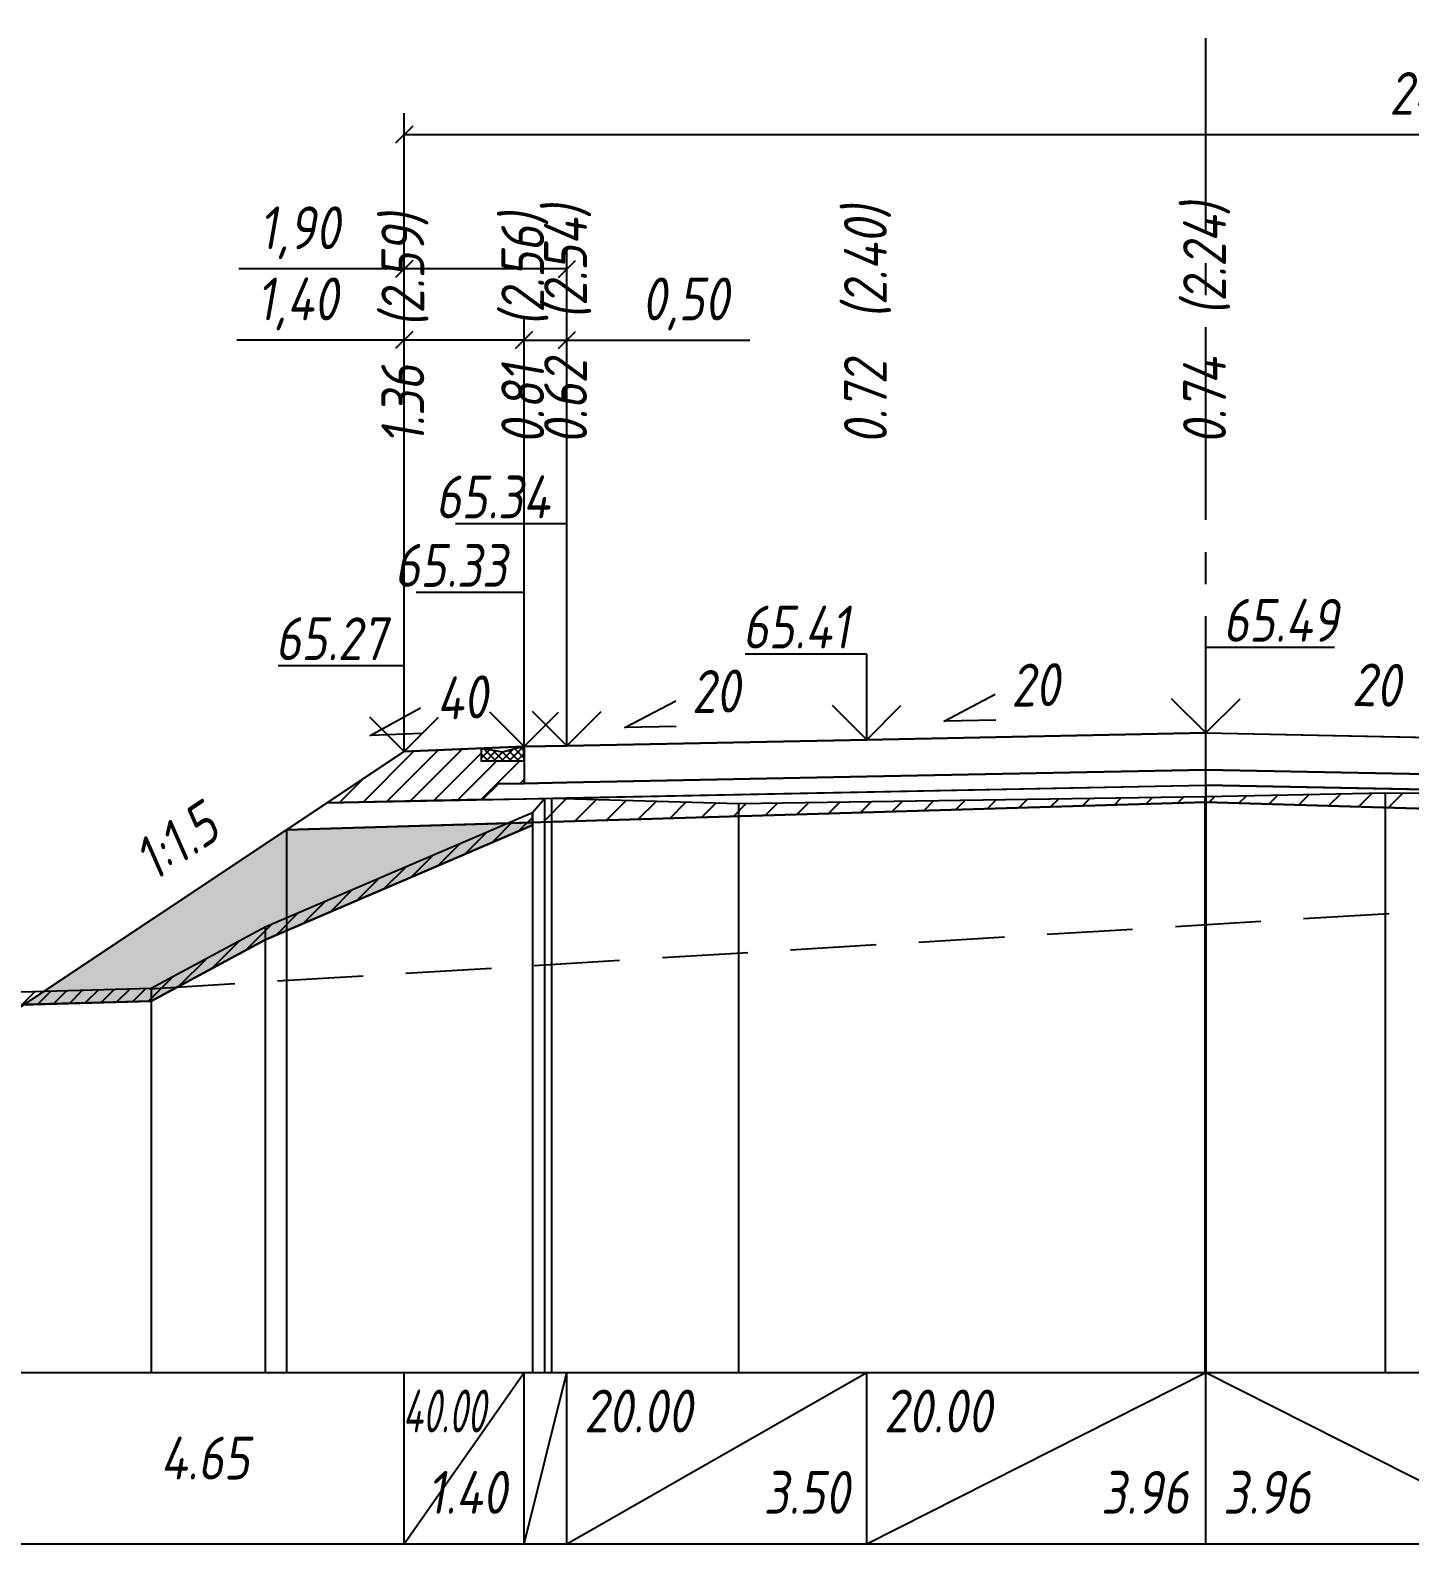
# Model space of a CAD drawing. Extents: x -717 to 1451, y -133302 to 233.
# Drawn here: x 110.2 to 190.7, y -131980 to -131891.6 of the extents above; entities that cross this region are included whole.
import ezdxf
from ezdxf.enums import TextEntityAlignment as Align

# ---------------------------------------------------------------- set-up
doc = ezdxf.new("R2010")
doc.units = 0
doc.linetypes.add('осевая2', pattern=[1.125, 0.75, -0.125, 0.125, -0.125])
doc.linetypes.add('штриховая', pattern=[0.75, 0.5, -0.25])
for name, color, linetype in [('Интерполированный поперечник', 2, 'Continuous'), ('Код_514', 1, 'Continuous'), ('Контур_0', 7, 'Continuous'), ('Контур_2564', 7, 'Continuous'), ('Контур_2660', 7, 'Continuous'), ('Контур_2665', 7, 'Continuous'), ('Контур_400', 7, 'Continuous'), ('Контур_508', 7, 'Continuous'), ('Контур_512', 7, 'Continuous'), ('Контур_513', 7, 'Continuous'), ('Красный поперечник', 1, 'Continuous'), ('Объём_2501', 7, 'Continuous'), ('Объём_2564', 7, 'Continuous'), ('Объём_2650', 7, 'Continuous'), ('Объём_2660', 7, 'Continuous'), ('Объём_2661', 7, 'Continuous'), ('Объём_2663', 7, 'Continuous'), ('Объём_2665', 7, 'Continuous'), ('Объём_2666', 7, 'Continuous'), ('Ось', 1, 'осевая2'), ('Откосы', 7, 'Continuous'), ('Отметки покрытия', 7, 'Continuous'), ('Рабочие отметки', 7, 'Continuous'), ('Рабочие отметки доп.', 7, 'Continuous'), ('Таблица', 7, 'Continuous'), ('Уклоны проезжей части', 7, 'Continuous'), ('Черный поперечник', 3, 'Continuous')]:
    doc.layers.add(name, color=color, linetype=linetype)
for name, color, linetype, true_color in [('Контур_2540', 2, 'Continuous', 0xffff00), ('Контур_2560', 2, 'Continuous', 0xffff00), ('Контур_2561', 7, 'Continuous', 0xff8040), ('Контур_2562', 3, 'Continuous', 0x00ff00), ('Контур_2563', 7, 'Continuous', 0xff8000), ('Контур_2570', 7, 'Continuous', 0x80ff00), ('Контур_2736', 4, 'Continuous', 0x00ffff), ('Контур_2737', 4, 'Continuous', 0x00ffff), ('Контур_2738', 4, 'Continuous', 0x00ffff), ('Контур_2739', 4, 'Continuous', 0x00ffff), ('Контур_2745', 7, 'Continuous', 0xa4ffff), ('Контур_2747', 4, 'Continuous', 0x00ffff), ('Контур_2748', 4, 'Continuous', 0x00ffff), ('Контур_2749', 4, 'Continuous', 0x00ffff), ('Контур_402', 7, 'Continuous', 0xff6464), ('Контур_703', 4, 'Continuous', 0x00ffff), ('Контур_705', 4, 'Continuous', 0x00ffff), ('Объём_2500', 7, 'Continuous', 0xc0c0c0), ('Объём_2520', 7, 'Continuous', 0x80ffff), ('Объём_2540', 2, 'Continuous', 0xffff00), ('Объём_2560', 2, 'Continuous', 0xffff00), ('Объём_2561', 7, 'Continuous', 0xff8040), ('Объём_2562', 3, 'Continuous', 0x00ff00), ('Объём_2563', 7, 'Continuous', 0xff8000), ('Объём_2570', 7, 'Continuous', 0x80ff00), ('Объём_2580', 3, 'Continuous', 0x00ff00), ('Объём_2600', 7, 'Continuous', 0x808000)]:
    doc.layers.add(name, color=color, linetype=linetype, true_color=true_color)
doc.styles.get("Standard").update_dxf_attribs({"font": 'txt', "height": 2.5})
doc.styles.add('М', font='romand.shx', dxfattribs={"width": 0.8, "oblique": 10, "height": 2.5})
doc.dimstyles.new('ISO-25', dxfattribs={"dimtxt": 2.5, "dimasz": 2.5, "dimexe": 1.25, "dimexo": 0.625, "dimtad": 1, "dimtxsty": 'Standard', "dimcen": 2.5, "dimadec": 0, "dimazin": 0, "dimtfac": 1, "dimtmove": 0, "dimatfit": 3, "dimfxl": 1, "dimarcsym": 0})

# ---------------------------------------------------------------- blocks, each defined once
blk = doc.blocks.new('_Oblique')
at = {"color": 0, "linetype": 'ByBlock', "lineweight": -2}
blk.add_line((-0.5, -0.5), (0.5, 0.5), dxfattribs=at)
blk = doc.blocks.new('*D4094')
at = {"color": 0, "lineweight": -2, "transparency": 16777216}
for p, q in [((132.042, -131933.171), (132.042, -131908.47)), ((139.042, -131932.891), (139.042, -131908.47)), ((132.042, -131909.72), (122.28, -131909.72)), ((139.042, -131909.72), (132.042, -131909.72))]:
    blk.add_line(p, q, dxfattribs=at)
at = {"layer": 'Defpoints', "color": 0, "transparency": 16777216}
for p in [(139.042, -131909.72), (132.042, -131933.796), (139.042, -131933.516)]:
    blk.add_point(p, dxfattribs=at)
at = {"color": 0, "lineweight": -2, "transparency": 16777216, "rotation": 180}
blk.add_blockref('_Oblique', (132.042, -131909.72), dxfattribs=at)
at = {"color": 0, "lineweight": -2, "transparency": 16777216}
blk.add_blockref('_Oblique', (139.042, -131909.72), dxfattribs=at)
at = {"color": 0, "transparency": 16777216, "insert": (125.82, -131907.607), "char_height": 2.5, "width": 8.75, "attachment_point": 5, "style": 'М'}
blk.add_mtext('1,40', dxfattribs=at)
blk = doc.blocks.new('*D4096')
at = {"color": 0, "lineweight": -2, "transparency": 16777216}
for p, q in [((139.042, -131932.891), (139.042, -131908.47)), ((141.542, -131932.841), (141.542, -131908.47)), ((139.042, -131909.72), (141.542, -131909.72)), ((141.542, -131909.72), (152.226, -131909.72))]:
    blk.add_line(p, q, dxfattribs=at)
at = {"layer": 'Defpoints', "color": 0, "transparency": 16777216}
for p in [(141.542, -131909.72), (139.042, -131933.516), (141.542, -131933.466)]:
    blk.add_point(p, dxfattribs=at)
at = {"color": 0, "lineweight": -2, "transparency": 16777216, "rotation": 180}
blk.add_blockref('_Oblique', (139.042, -131909.72), dxfattribs=at)
at = {"color": 0, "lineweight": -2, "transparency": 16777216}
blk.add_blockref('_Oblique', (141.542, -131909.72), dxfattribs=at)
at = {"color": 0, "transparency": 16777216, "insert": (148.465, -131907.607), "char_height": 2.5, "width": 9.16667, "attachment_point": 5, "style": 'М'}
blk.add_mtext('0,50', dxfattribs=at)
blk = doc.blocks.new('*D4099')
at = {"color": 0, "lineweight": -2, "transparency": 16777216}
for p, q in [((132.042, -131933.171), (132.042, -131904.316)), ((141.542, -131932.841), (141.542, -131904.316)), ((132.042, -131905.566), (122.396, -131905.566)), ((141.542, -131905.566), (132.042, -131905.566))]:
    blk.add_line(p, q, dxfattribs=at)
at = {"layer": 'Defpoints', "color": 0, "transparency": 16777216}
for p in [(141.542, -131905.566), (132.042, -131933.796), (141.542, -131933.466)]:
    blk.add_point(p, dxfattribs=at)
at = {"color": 0, "lineweight": -2, "transparency": 16777216, "rotation": 180}
blk.add_blockref('_Oblique', (132.042, -131905.566), dxfattribs=at)
at = {"color": 0, "lineweight": -2, "transparency": 16777216}
blk.add_blockref('_Oblique', (141.542, -131905.566), dxfattribs=at)
at = {"color": 0, "transparency": 16777216, "insert": (125.936, -131903.453), "char_height": 2.5, "width": 8.75, "attachment_point": 5, "style": 'М'}
blk.add_mtext('1,90', dxfattribs=at)
blk = doc.blocks.new('*D4100')
at = {"color": 0, "lineweight": -2, "transparency": 16777216}
for p, q in [((132.042, -131933.171), (132.042, -131896.47)), ((253.633, -131933.941), (253.633, -131896.47)), ((132.042, -131897.72), (253.633, -131897.72))]:
    blk.add_line(p, q, dxfattribs=at)
at = {"layer": 'Defpoints', "color": 0, "transparency": 16777216}
for p in [(253.633, -131897.72), (132.042, -131933.796), (253.633, -131934.566)]:
    blk.add_point(p, dxfattribs=at)
at = {"color": 0, "lineweight": -2, "transparency": 16777216, "rotation": 180}
blk.add_blockref('_Oblique', (132.042, -131897.72), dxfattribs=at)
at = {"color": 0, "lineweight": -2, "transparency": 16777216}
blk.add_blockref('_Oblique', (253.633, -131897.72), dxfattribs=at)
at = {"color": 0, "transparency": 16777216, "insert": (192.837, -131895.607), "char_height": 2.5, "width": 12.5, "attachment_point": 5, "style": 'М'}
blk.add_mtext('24,32', dxfattribs=at)

msp = doc.modelspace()

# ---------------------------------------------------------------- hatches: boundary and pattern name
h = msp.add_hatch()
h.set_pattern_fill('ANSI37', color=256, scale=0.1)
h.set_pattern_definition([(45, (137.7828, -131933.77928), (-0.22451, 0.22451), []), (135, (137.7828, -131933.77928), (-0.22451, -0.22451), [])])
h.paths.add_polyline_path([(136.533, -131933.554), (136.533, -131934.282), (139.042, -131934.282), (139.032, -131933.454), (137.775, -131933.779)])
at = {"layer": 'Объём_2563'}
h = msp.add_hatch(dxfattribs=at)
h.set_pattern_fill('ANSI31', color=256, scale=0.3)
h.paths.add_polyline_path([(139.042, -131935.604), (137.542, -131935.634), (136.624, -131936.552), (127.542, -131936.734), (132.042, -131933.734), (136.535, -131933.554), (136.533, -131934.282), (139.042, -131934.282)])
h.paths.add_polyline_path([(238.551, -131936.902), (237.633, -131935.984), (236.133, -131935.954), (236.133, -131935.799), (237.531, -131935.805), (237.532, -131934.805), (237.032, -131934.805), (237.033, -131933.991), (239.854, -131934.117), (239.854, -131934.739), (241.254, -131934.739), (241.254, -131934.199), (250.25, -131934.378), (250.25, -131934.945), (251.65, -131934.945), (251.65, -131933.945), (251.15, -131933.945), (251.15, -131933.445), (253.633, -131933.754), (258.968, -131937.311)])
at = {"layer": 'Объём_2570'}
h = msp.add_hatch(dxfattribs=at)
h.set_pattern_fill('ANSI31', color=256, scale=0.2)
h.paths.add_polyline_path([(139.527, -131938.049), (123.935, -131944.737), (117.284, -131948.311), (107.603, -131948.587), (105, -131948.788), (105, -131948.038), (107.603, -131947.837), (117.284, -131947.561), (123.935, -131943.987), (139.527, -131937.299)])
h.paths.add_polyline_path([(279.341, -131940.838), (272.209, -131943.357), (268.806, -131944.627), (264.632, -131941.901), (261.357, -131940.442), (257.308, -131940.443), (246.687, -131940.473), (242.106, -131938.142), (239.039, -131936.52), (239.039, -131935.77), (242.106, -131937.392), (246.687, -131939.723), (257.308, -131939.693), (261.357, -131939.692), (264.632, -131941.151), (268.806, -131943.877), (272.209, -131942.607), (279.341, -131940.088)])
at = {"layer": 'Объём_2600'}
h = msp.add_hatch(dxfattribs=at)
h.set_pattern_fill('ANSI31', color=6, scale=0.4)
h.paths.add_polyline_path([(140.633, -131936.467), (151.561, -131936.772), (178.837, -131936.375), (178.837, -131936.708), (139.527, -131937.887), (139.527, -131937.299), (140.231, -131936.485)])
h.paths.add_polyline_path([(242.106, -131938.142), (243.075, -131938.635), (178.837, -131936.708), (178.837, -131936.375), (189.304, -131936.154), (200.156, -131936.241), (225.395, -131935.936), (229.904, -131935.862), (239.039, -131935.77), (239.039, -131936.52)])
h = msp.add_hatch(dxfattribs=at)
h.set_pattern_fill('HONEY', color=5, scale=0.3)
h.paths.add_polyline_path([(139.527, -131938.049), (123.935, -131944.737), (117.284, -131948.311), (109.859, -131948.522), (125.166, -131938.318), (139.527, -131937.887)])
h.paths.add_polyline_path([(268.806, -131944.627), (264.632, -131941.901), (261.357, -131940.442), (257.308, -131940.443), (246.687, -131940.473), (243.075, -131938.635), (261.797, -131939.197), (269.535, -131944.355)])

# ---------------------------------------------------------------- linework, layer by layer
msp.add_lwpolyline([(136.533, -131933.554), (136.533, -131934.282), (139.042, -131934.282), (139.032, -131933.454), (137.775, -131933.779), (136.533, -131933.554)])
at = {"layer": 'Интерполированный поперечник', "linetype": 'штриховая', "ltscale": 10, "flags": 128}
msp.add_lwpolyline([(117.169, -131947.597), (246.664, -131939.725)], dxfattribs=at)
at = {"layer": 'Код_514'}
for p, q in [((132.042, -131980), (132.042, -131970)), ((132.042, -131980), (139.042, -131970)), ((139.042, -131980), (139.042, -131970)), ((139.042, -131980), (141.542, -131970)), ((141.542, -131980), (141.542, -131970)), ((141.542, -131980), (159.042, -131970)), ((159.042, -131980), (159.042, -131970)), ((159.042, -131980), (178.837, -131970)), ((178.837, -131980), (178.837, -131970)), ((178.837, -131970), (198.633, -131980))]:
    msp.add_line(p, q, dxfattribs=at)
at = {"layer": 'Контур_0', "flags": 128}
for points in [[(178.837, -131932.658), (159.042, -131933.054), (141.542, -131933.404), (141.542, -131933.404), (141.542, -131933.404), (141.542, -131933.404), (141.542, -131933.404), (139.042, -131933.454), (139.042, -131935.604), (141.542, -131935.554), (141.542, -131935.554), (141.542, -131935.554), (141.542, -131935.554), (141.542, -131935.554), (141.542, -131935.554), (159.042, -131935.204), (178.837, -131934.808), (178.837, -131932.658)], [(178.837, -131932.658), (198.633, -131933.054), (216.133, -131933.404), (216.133, -131933.404), (216.133, -131933.404), (216.133, -131933.404), (233.633, -131933.754), (233.633, -131933.754), (236.133, -131933.804), (236.133, -131935.954), (233.633, -131935.904), (233.633, -131935.904), (216.133, -131935.554), (216.133, -131935.554), (216.133, -131935.554), (216.133, -131935.554), (198.633, -131935.204), (178.837, -131934.808), (178.837, -131932.658)], [(132.042, -131933.734), (111.034, -131947.739), (111.034, -131947.739), (111.034, -131947.739), (111.034, -131947.739), (111.034, -131947.739), (111.034, -131947.739), (111.034, -131947.739), (111.034, -131947.739), (111.034, -131947.739), (111.034, -131947.739), (111.034, -131947.739), (111.034, -131947.739), (111.034, -131947.739), (111.034, -131947.739), (108.793, -131949.233)], [(132.042, -131933.734), (111.034, -131947.739), (111.034, -131947.739), (111.034, -131947.739), (111.034, -131947.739), (111.034, -131947.739), (111.034, -131947.739), (111.034, -131947.739), (111.034, -131947.739), (111.034, -131947.739), (111.034, -131947.739), (111.034, -131947.739), (111.034, -131947.739), (111.034, -131947.739), (111.034, -131947.739), (108.793, -131949.233)], [(132.042, -131933.734), (132.042, -131933.734)]]:
    msp.add_lwpolyline(points, dxfattribs=at)
at = {"layer": 'Контур_0', "color": 250, "flags": 128}
for points in [[(178.837, -131934.808), (159.042, -131935.204), (141.542, -131935.554), (141.542, -131935.554), (141.542, -131935.554), (141.542, -131935.554), (141.542, -131935.554), (141.542, -131935.554), (139.042, -131935.604), (137.542, -131935.634), (136.624, -131936.552), (139.042, -131936.504), (141.542, -131936.454), (141.542, -131936.454), (141.542, -131936.454), (141.542, -131936.454), (141.542, -131936.454), (141.542, -131936.454), (159.042, -131936.104), (178.837, -131935.708), (178.837, -131934.808)], [(178.837, -131934.808), (198.633, -131935.204), (216.133, -131935.554), (216.133, -131935.554), (216.133, -131935.554), (216.133, -131935.554), (233.633, -131935.904), (233.633, -131935.904), (236.133, -131935.954), (237.633, -131935.984), (238.551, -131936.902), (236.133, -131936.854), (233.633, -131936.804), (233.633, -131936.804), (216.133, -131936.454), (216.133, -131936.454), (216.133, -131936.454), (216.133, -131936.454), (198.633, -131936.104), (178.837, -131935.708), (178.837, -131934.808)], [(127.542, -131936.734), (136.624, -131936.552), (137.542, -131935.634), (139.042, -131935.604)]]:
    msp.add_lwpolyline(points, dxfattribs=at)
at = {"layer": 'Контур_2540', "flags": 128}
for points in [[(178.837, -131936.708), (125.166, -131938.318), (127.542, -131936.734), (178.837, -131935.708), (178.837, -131936.708), (178.837, -131936.708)], [(261.797, -131939.197), (178.837, -131936.708), (178.837, -131935.708), (258.968, -131937.311), (261.797, -131939.197), (261.797, -131939.197)]]:
    msp.add_lwpolyline(points, dxfattribs=at)
at = {"layer": 'Контур_2560', "flags": 128}
msp.add_lwpolyline([(132.042, -131933.734), (132.042, -131933.734), (132.042, -131933.734), (139.042, -131933.454)], dxfattribs=at)
at = {"layer": 'Контур_2561', "flags": 128}
msp.add_lwpolyline([(139.042, -131933.454), (139.042, -131933.454), (132.042, -131933.734), (132.042, -131933.734), (139.042, -131933.454)], dxfattribs=at)
at = {"layer": 'Контур_2562', "flags": 128}
msp.add_lwpolyline([(132.042, -131933.734), (132.042, -131933.734), (132.042, -131933.734), (132.042, -131933.734), (132.042, -131933.734)], dxfattribs=at)
at = {"layer": 'Контур_2563', "color": 250, "flags": 128}
msp.add_lwpolyline([(139.042, -131935.604), (137.542, -131935.634), (136.624, -131936.552), (127.542, -131936.734), (132.042, -131933.734), (139.042, -131933.454), (139.042, -131935.604), (139.042, -131935.604)], dxfattribs=at)
at = {"layer": 'Контур_2564', "flags": 128}
msp.add_lwpolyline([(132.042, -131933.734), (139.042, -131933.454)], dxfattribs=at)
at = {"layer": 'Контур_2570', "flags": 128}
msp.add_lwpolyline([(107.603, -131948.587), (117.284, -131948.311), (117.284, -131948.311), (123.935, -131944.737), (139.527, -131938.049), (139.527, -131937.299), (140.231, -131936.485), (140.633, -131936.467), (151.561, -131936.772), (178.784, -131936.376), (178.837, -131936.375), (189.304, -131936.154), (200.156, -131936.241)], dxfattribs=at)
at = {"layer": 'Контур_2660', "flags": 128}
for points in [[(125.166, -131938.318), (178.837, -131936.708)], [(178.837, -131936.708), (261.797, -131939.197)]]:
    msp.add_lwpolyline(points, dxfattribs=at)
at = {"layer": 'Контур_2665', "flags": 128}
msp.add_lwpolyline([(132.042, -131933.734), (132.042, -131933.734)], dxfattribs=at)
at = {"layer": 'Контур_2736', "flags": 128}
for points in [[(132.042, -131933.734), (111.034, -131947.739)], [(111.034, -131947.739), (108.793, -131949.233)]]:
    msp.add_lwpolyline(points, dxfattribs=at)
at = {"layer": 'Контур_2737', "flags": 128}
msp.add_lwpolyline([(111.034, -131947.739), (111.034, -131947.739)], dxfattribs=at)
at = {"layer": 'Контур_2738', "flags": 128}
msp.add_lwpolyline([(111.034, -131947.739), (111.034, -131947.739)], dxfattribs=at)
at = {"layer": 'Контур_2739', "flags": 128}
msp.add_lwpolyline([(111.034, -131947.739), (111.034, -131947.739)], dxfattribs=at)
at = {"layer": 'Контур_2745', "flags": 128}
msp.add_lwpolyline([(111.034, -131947.739), (111.034, -131947.739)], dxfattribs=at)
msp.add_lwpolyline([(111.034, -131947.739), (111.034, -131947.739)], dxfattribs=at)
msp.add_lwpolyline([(111.034, -131947.739), (111.034, -131947.739)], dxfattribs=at)
msp.add_lwpolyline([(111.034, -131947.739), (111.034, -131947.739)], dxfattribs=at)
msp.add_lwpolyline([(111.034, -131947.739), (111.034, -131947.739)], dxfattribs=at)
msp.add_lwpolyline([(111.034, -131947.739), (111.034, -131947.739)], dxfattribs=at)
at = {"layer": 'Контур_2747', "flags": 128}
msp.add_lwpolyline([(111.034, -131947.739), (111.034, -131947.739)], dxfattribs=at)
at = {"layer": 'Контур_2748', "flags": 128}
msp.add_lwpolyline([(111.034, -131947.739), (111.034, -131947.739)], dxfattribs=at)
at = {"layer": 'Контур_2749', "flags": 128}
msp.add_lwpolyline([(111.034, -131947.739), (111.034, -131947.739)], dxfattribs=at)
at = {"layer": 'Контур_400', "flags": 128}
for points in [[(139.042, -131933.454), (141.542, -131933.404), (141.542, -131933.404), (141.542, -131933.404), (141.542, -131933.404), (141.542, -131933.404), (141.542, -131933.404), (159.042, -131933.054), (178.837, -131932.658)], [(178.837, -131932.658), (198.633, -131933.054), (216.133, -131933.404), (216.133, -131933.404), (216.133, -131933.404), (216.133, -131933.404), (233.633, -131933.754), (233.633, -131933.754), (236.133, -131933.804)]]:
    msp.add_lwpolyline(points, dxfattribs=at)
at = {"layer": 'Контур_402', "flags": 128}
msp.add_lwpolyline([(125.166, -131938.318), (178.837, -131936.708), (261.797, -131939.197)], dxfattribs=at)
at = {"layer": 'Контур_508', "flags": 128}
msp.add_lwpolyline([(105, -131948.038), (106.793, -131949.233), (108.793, -131949.233), (125.166, -131938.318), (178.837, -131936.708), (261.797, -131939.197), (273.357, -131946.903), (275.357, -131946.903), (285.646, -131940.044)], dxfattribs=at)
at = {"layer": 'Контур_512', "flags": 128}
msp.add_lwpolyline([(105, -131948.038), (106.793, -131949.233), (108.793, -131949.233), (125.166, -131938.318), (178.837, -131936.708), (261.797, -131939.197), (273.357, -131946.903), (275.357, -131946.903), (285.646, -131940.044)], dxfattribs=at)
at = {"layer": 'Контур_513', "flags": 128}
msp.add_lwpolyline([(105, -131948.038), (106.793, -131949.233), (108.793, -131949.233), (125.166, -131938.318), (178.837, -131936.708), (261.797, -131939.197), (273.357, -131946.903), (275.357, -131946.903), (285.646, -131940.044)], dxfattribs=at)
at = {"layer": 'Контур_703', "flags": 128}
msp.add_lwpolyline([(132.042, -131933.734), (111.034, -131947.739)], dxfattribs=at)
at = {"layer": 'Контур_705', "flags": 128}
msp.add_lwpolyline([(111.034, -131947.739), (111.034, -131947.739)], dxfattribs=at)
at = {"layer": 'Красный поперечник'}
for p, q in [((159.042, -131933.054), (178.837, -131932.658)), ((178.837, -131932.658), (198.633, -131933.054)), ((108.793, -131949.233), (132.042, -131933.734)), ((132.042, -131933.734), (139.042, -131933.454)), ((139.042, -131933.454), (141.542, -131933.404)), ((141.542, -131933.404), (159.042, -131933.054)), ((178.837, -131936.708), (178.837, -131970)), ((125.166, -131938.318), (125.166, -131970))]:
    msp.add_line(p, q, dxfattribs=at)
at = {"layer": 'Объём_2500', "flags": 128}
for points in [[(178.837, -131932.658), (159.042, -131933.054), (141.542, -131933.404), (141.542, -131933.404), (141.542, -131933.404), (141.542, -131933.404), (141.542, -131933.404), (139.042, -131933.454), (139.042, -131935.604), (141.542, -131935.554), (141.542, -131935.554), (141.542, -131935.554), (141.542, -131935.554), (141.542, -131935.554), (141.542, -131935.554), (159.042, -131935.204), (178.837, -131934.808), (178.837, -131932.658)], [(178.837, -131932.658), (198.633, -131933.054), (216.133, -131933.404), (216.133, -131933.404), (216.133, -131933.404), (216.133, -131933.404), (233.633, -131933.754), (233.633, -131933.754), (236.133, -131933.804), (236.133, -131935.954), (233.633, -131935.904), (233.633, -131935.904), (216.133, -131935.554), (216.133, -131935.554), (216.133, -131935.554), (216.133, -131935.554), (198.633, -131935.204), (178.837, -131934.808), (178.837, -131932.658)]]:
    msp.add_lwpolyline(points, dxfattribs=at)
at = {"layer": 'Объём_2501', "flags": 128}
for points in [[(139.042, -131933.454), (141.542, -131933.404), (141.542, -131933.404), (141.542, -131933.404), (141.542, -131933.404), (141.542, -131933.404), (141.542, -131933.404), (159.042, -131933.054), (178.837, -131932.658)], [(178.837, -131932.658), (198.633, -131933.054), (216.133, -131933.404), (216.133, -131933.404), (216.133, -131933.404), (216.133, -131933.404), (233.633, -131933.754), (233.633, -131933.754), (236.133, -131933.804)]]:
    msp.add_lwpolyline(points, dxfattribs=at)
at = {"layer": 'Объём_2520', "color": 250, "flags": 128}
for points in [[(178.837, -131934.808), (159.042, -131935.204), (141.542, -131935.554), (141.542, -131935.554), (141.542, -131935.554), (141.542, -131935.554), (141.542, -131935.554), (141.542, -131935.554), (139.042, -131935.604), (137.542, -131935.634), (136.624, -131936.552), (139.042, -131936.504), (141.542, -131936.454), (141.542, -131936.454), (141.542, -131936.454), (141.542, -131936.454), (141.542, -131936.454), (141.542, -131936.454), (159.042, -131936.104), (178.837, -131935.708), (178.837, -131934.808)], [(178.837, -131934.808), (198.633, -131935.204), (216.133, -131935.554), (216.133, -131935.554), (216.133, -131935.554), (216.133, -131935.554), (233.633, -131935.904), (233.633, -131935.904), (236.133, -131935.954), (237.633, -131935.984), (238.551, -131936.902), (236.133, -131936.854), (233.633, -131936.804), (233.633, -131936.804), (216.133, -131936.454), (216.133, -131936.454), (216.133, -131936.454), (216.133, -131936.454), (198.633, -131936.104), (178.837, -131935.708), (178.837, -131934.808)]]:
    msp.add_lwpolyline(points, dxfattribs=at)
at = {"layer": 'Объём_2540', "flags": 128}
for points in [[(178.837, -131936.708), (125.166, -131938.318), (127.542, -131936.734), (178.837, -131935.708), (178.837, -131936.708), (178.837, -131936.708)], [(261.797, -131939.197), (178.837, -131936.708), (178.837, -131935.708), (258.968, -131937.311), (261.797, -131939.197), (261.797, -131939.197)]]:
    msp.add_lwpolyline(points, dxfattribs=at)
at = {"layer": 'Объём_2560', "flags": 128}
msp.add_lwpolyline([(132.042, -131933.734), (132.042, -131933.734), (132.042, -131933.734), (139.042, -131933.454)], dxfattribs=at)
at = {"layer": 'Объём_2561', "flags": 128}
msp.add_lwpolyline([(139.042, -131933.454), (139.042, -131933.454), (132.042, -131933.734), (132.042, -131933.734), (139.042, -131933.454)], dxfattribs=at)
at = {"layer": 'Объём_2562', "flags": 128}
msp.add_lwpolyline([(132.042, -131933.734), (132.042, -131933.734), (132.042, -131933.734), (132.042, -131933.734), (132.042, -131933.734)], dxfattribs=at)
at = {"layer": 'Объём_2563', "color": 250, "flags": 128}
msp.add_lwpolyline([(139.042, -131935.604), (137.542, -131935.634), (136.624, -131936.552), (127.542, -131936.734), (132.042, -131933.734), (136.535, -131933.554), (136.533, -131934.282), (139.042, -131934.282), (139.042, -131935.604), (139.042, -131935.604)], dxfattribs=at)
at = {"layer": 'Объём_2564', "flags": 128}
msp.add_lwpolyline([(132.042, -131933.734), (139.042, -131933.454)], dxfattribs=at)
at = {"layer": 'Объём_2570', "flags": 128}
msp.add_lwpolyline([(139.527, -131938.049), (123.935, -131944.737), (117.284, -131948.311), (107.603, -131948.587), (105, -131948.788), (105, -131948.038), (107.603, -131947.837), (117.284, -131947.561), (123.935, -131943.987), (139.527, -131937.299), (139.527, -131938.049), (139.527, -131938.049)], dxfattribs=at)
at = {"layer": 'Объём_2580', "flags": 128}
msp.add_lwpolyline([(132.042, -131933.734), (132.042, -131933.734)], dxfattribs=at)
at = {"layer": 'Объём_2600', "flags": 128}
msp.add_lwpolyline([(139.527, -131938.049), (123.935, -131944.737), (117.284, -131948.311), (109.859, -131948.522), (125.166, -131938.318), (139.527, -131937.887), (139.527, -131938.049), (139.527, -131938.049)], dxfattribs=at)
at = {"layer": 'Объём_2650', "color": 6, "flags": 128}
for points in [[(140.633, -131936.467), (151.561, -131936.772), (178.837, -131936.375), (178.837, -131936.708), (139.527, -131937.887), (139.527, -131937.299), (140.231, -131936.485), (140.633, -131936.467), (140.633, -131936.467)], [(242.106, -131938.142), (243.075, -131938.635), (178.837, -131936.708), (178.837, -131936.375), (189.304, -131936.154), (200.156, -131936.241), (225.395, -131935.936), (229.904, -131935.862), (239.039, -131935.77), (239.039, -131936.52), (242.106, -131938.142), (242.106, -131938.142)]]:
    msp.add_lwpolyline(points, dxfattribs=at)
at = {"layer": 'Объём_2660', "flags": 128}
for points in [[(125.166, -131938.318), (178.837, -131936.708)], [(178.837, -131936.708), (261.797, -131939.197)]]:
    msp.add_lwpolyline(points, dxfattribs=at)
at = {"layer": 'Объём_2661', "flags": 128}
msp.add_lwpolyline([(132.042, -131933.734), (111.034, -131947.739)], dxfattribs=at)
at = {"layer": 'Объём_2663', "flags": 128}
msp.add_lwpolyline([(111.034, -131947.739), (108.793, -131949.233)], dxfattribs=at)
at = {"layer": 'Объём_2665', "flags": 128}
msp.add_lwpolyline([(132.042, -131933.734), (132.042, -131933.734)], dxfattribs=at)
at = {"layer": 'Объём_2666', "flags": 128}
msp.add_lwpolyline([(132.042, -131933.734), (111.034, -131947.739)], dxfattribs=at)
at = {"layer": 'Ось', "ltscale": 15}
msp.add_line((178.837, -131953.971), (178.837, -131891.629), dxfattribs=at)
at = {"layer": 'Откосы', "color": 1, "flags": 128}
for points in [[(147.922, -131932.276), (144.923, -131932.336), (147.892, -131930.776)], [(166.57, -131931.903), (163.571, -131931.963), (166.54, -131930.403)], [(133.054, -131932.693), (130.056, -131932.812), (132.994, -131931.194)]]:
    msp.add_lwpolyline(points, dxfattribs=at)
at = {"layer": 'Отметки покрытия', "color": 1}
for p, q in [((141.542, -131920.454), (135.042, -131920.454)), ((141.542, -131933.404), (141.542, -131920.454)), ((139.042, -131924.454), (132.742, -131924.454)), ((139.042, -131933.454), (139.042, -131924.454)), ((159.042, -131928.054), (151.942, -131928.054)), ((159.042, -131933.054), (159.042, -131928.054)), ((178.837, -131932.658), (178.837, -131927.658)), ((178.837, -131927.658), (186.337, -131927.658)), ((132.042, -131928.734), (124.692, -131928.734)), ((132.042, -131933.734), (132.042, -131928.734)), ((159.042, -131933.054), (157.042, -131931.054)), ((159.042, -131933.054), (161.042, -131931.054)), ((178.837, -131932.658), (176.837, -131930.658)), ((178.837, -131932.658), (180.837, -131930.658)), ((132.042, -131933.734), (130.042, -131931.734)), ((132.042, -131933.734), (134.042, -131931.734)), ((139.042, -131933.454), (137.042, -131931.454)), ((139.042, -131933.454), (141.042, -131931.454)), ((141.542, -131933.404), (139.542, -131931.404)), ((141.542, -131933.404), (143.542, -131931.404))]:
    msp.add_line(p, q, dxfattribs=at)
at = {"layer": 'Таблица'}
for p, q in [((80, -131970), (310.646, -131970)), ((80, -131980), (310.646, -131980))]:
    msp.add_line(p, q, dxfattribs=at)
at = {"layer": 'Уклоны проезжей части', "color": 1, "flags": 128}
for points in [[(147.922, -131932.276), (144.923, -131932.336), (147.892, -131930.776)], [(166.57, -131931.903), (163.571, -131931.963), (166.54, -131930.403)], [(133.054, -131932.693), (130.056, -131932.812), (132.994, -131931.194)]]:
    msp.add_lwpolyline(points, dxfattribs=at)
at = {"layer": 'Черный поперечник', "color": 7}
for p, q in [((178.784, -131936.376), (178.784, -131970)), ((178.837, -131936.375), (178.837, -131970)), ((189.304, -131936.154), (189.304, -131970)), ((139.527, -131937.299), (139.527, -131970)), ((140.231, -131936.485), (140.231, -131970)), ((140.633, -131936.467), (140.633, -131970)), ((151.561, -131936.772), (151.561, -131970)), ((123.935, -131943.987), (123.935, -131970)), ((117.284, -131947.561), (117.284, -131970))]:
    msp.add_line(p, q, dxfattribs=at)
at = {"layer": 'Черный поперечник', "flags": 128}
msp.add_lwpolyline([(107.603, -131947.837), (117.284, -131947.561), (123.935, -131943.987), (139.527, -131937.299), (140.231, -131936.485), (140.633, -131936.467), (151.561, -131936.772), (178.784, -131936.376), (178.837, -131936.375), (189.304, -131936.154), (200.156, -131936.241), (225.395, -131935.936), (229.904, -131935.862), (239.039, -131935.77), (242.106, -131937.392), (246.687, -131939.723), (257.308, -131939.693), (261.357, -131939.692), (264.632, -131941.151), (268.806, -131943.877), (272.209, -131942.607), (279.341, -131940.088), (287.727, -131940.03), (299.31, -131939.543)], dxfattribs=at)

# ---------------------------------------------------------------- texts
at = {"layer": 'Код_514', "style": 'М', "oblique": 10}
for s, width, p in [('40.00', 0.6, (131.943, -131971)), ('20.00', 0.8, (142.542, -131971)), ('20.00', 0.8, (160.042, -131971))]:
    msp.add_text(s, height=2.5, dxfattribs=dict(at, width=width)).set_placement(p, align=Align.TOP_LEFT)
at = {"layer": 'Код_514', "style": 'М', "oblique": 10, "width": 0.8}
msp.add_text('4.65', height=2.5, dxfattribs=at).set_placement((120.417, -131975), align=Align.MIDDLE_CENTER)
for s, p in [('1.40', (138.042, -131979)), ('3.50', (158.042, -131979)), ('3.96', (177.837, -131979))]:
    msp.add_text(s, height=2.5, dxfattribs=at).set_placement(p, align=Align.BOTTOM_RIGHT)
msp.add_text('3.96', height=2.5, dxfattribs=at).set_placement((179.837, -131979), align=Align.BOTTOM_LEFT)
at = {"layer": 'Откосы', "color": 1, "style": 'М', "oblique": 10, "width": 0.8}
for s, rotation, p in [('40', 2.29061, (135.502, -131932.595)), ('20', 1.14576, (150.272, -131932.229)), ('20', 1.14576, (168.92, -131931.856)), ('20', 358.85423, (188.755, -131931.856)), ('1:1.5', 33.69007, (119.863, -131940.652))]:
    msp.add_text(s, height=2.5, rotation=rotation, dxfattribs=at).set_placement(p, align=Align.BOTTOM_CENTER)
at = {"layer": 'Отметки покрытия', "color": 1, "style": 'М', "oblique": 10, "width": 0.8}
for s, p in [('65.34', (140.542, -131920.877)), ('65.33', (138.042, -131924.877)), ('65.41', (158.042, -131928.477)), ('65.27', (131.042, -131929.157))]:
    msp.add_text(s, height=2.5, dxfattribs=at).set_placement(p, align=Align.BOTTOM_RIGHT)
msp.add_text('65.49', height=2.5, dxfattribs=at).set_placement((179.837, -131928.081), align=Align.BOTTOM_LEFT)
at = {"layer": 'Рабочие отметки', "color": 1, "style": 'М', "oblique": 10, "width": 0.8}
for s, p in [('0.62', (141.464, -131915.804)), ('0.72', (158.964, -131915.804)), ('0.74', (178.759, -131915.804)), ('1.36', (131.964, -131915.804)), ('0.81', (138.964, -131915.804))]:
    msp.add_text(s, height=2.5, rotation=90, dxfattribs=at).set_placement(p, align=Align.MIDDLE_LEFT)
at = {"layer": 'Рабочие отметки доп.', "color": 1, "style": 'М', "oblique": 10, "width": 0.8}
for s, p in [('(2.54)', (141.464, -131908.504)), ('(2.40)', (158.964, -131908.454)), ('(2.24)', (178.759, -131908.254)), ('(2.59)', (131.964, -131908.954)), ('(2.56)', (138.964, -131908.904))]:
    msp.add_text(s, height=2.5, rotation=90, dxfattribs=at).set_placement(p, align=Align.MIDDLE_LEFT)
at = {"layer": 'Уклоны проезжей части', "color": 1, "style": 'М', "oblique": 10, "width": 0.8}
for s, rotation, p in [('40', 2.29061, (135.502, -131932.595)), ('20', 1.14576, (150.272, -131932.229)), ('20', 1.14576, (168.92, -131931.856)), ('20', 358.85423, (188.755, -131931.856)), ('1:1.5', 33.69007, (119.863, -131940.652))]:
    msp.add_text(s, height=2.5, rotation=rotation, dxfattribs=at).set_placement(p, align=Align.BOTTOM_CENTER)

# ---------------------------------------------------------------- dimensions: what is measured, and where the dimension line sits
at = {"color": 5}
dim = msp.add_linear_dim(base=(253.633, -131897.72), p1=(132.042, -131933.796), p2=(253.633, -131934.566), angle=180, dimstyle='ISO-25', override={"dimasz": 1, "dimlfac": 0.2, "dimzin": 0, "dimtxsty": 'М', "dimblk1": 'Oblique', "dimblk2": 'Oblique', "dimsah": 1}, dxfattribs=at)
dim.commit()
dim.dimension.update_dxf_attribs({"geometry": '*D4100', "text_midpoint": (192.837, -131895.607)})
for base, p1, p2, picture, middle in [((141.542, -131905.566), (132.042, -131933.796), (141.542, -131933.466), '*D4099', (125.936, -131905.566)), ((139.042, -131909.72), (132.042, -131933.796), (139.042, -131933.516), '*D4094', (125.82, -131909.72)), ((141.542, -131909.72), (139.042, -131933.516), (141.542, -131933.466), '*D4096', (148.465, -131909.72))]:
    dim = msp.add_linear_dim(base=base, p1=p1, p2=p2, angle=180, dimstyle='ISO-25', override={"dimasz": 1, "dimlfac": 0.2, "dimzin": 0, "dimtxsty": 'М', "dimblk1": 'Oblique', "dimblk2": 'Oblique', "dimsah": 1}, dxfattribs=at)
    dim.commit()
    dim.dimension.update_dxf_attribs({"geometry": picture, "text_midpoint": middle, "dimtype": 160})

doc.saveas('drawing.dxf')
